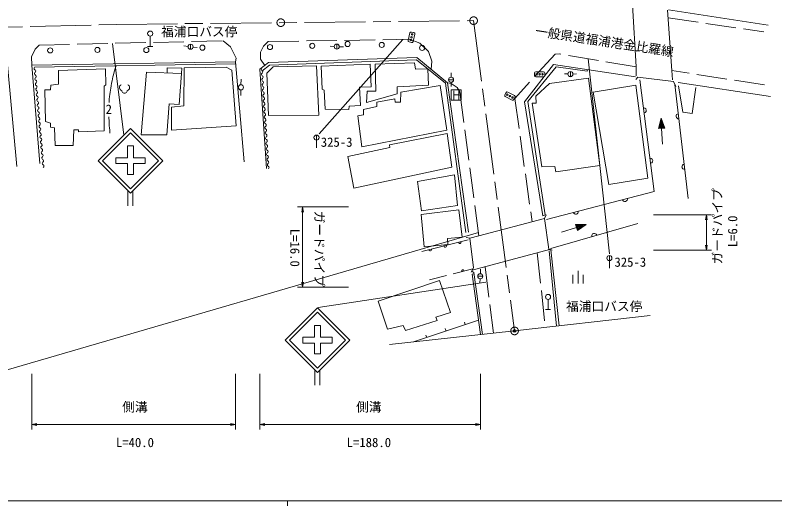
# Model space of a CAD drawing. Units: millimetres, scale not verified. Extents: x 40000 to 680000, y 20000 to 380000.
# Drawn here: x 214449 to 363834, y 204000 to 300536 of the extents above; entities that cross this region are included whole.
import ezdxf
from ezdxf.enums import TextEntityAlignment as Align

# ---------------------------------------------------------------- set-up
doc = ezdxf.new("R2010")
doc.units = ezdxf.units.MM
doc.header["$LTSCALE"] = 1000
doc.header["$PDMODE"] = 32
doc.header["$PDSIZE"] = 500
doc.linetypes.add('CHAIN', pattern=[18.5, 12, -1.5, 3.5, -1.5])
doc.linetypes.add('DASHED', pattern=[7.5, 6, -1.5])
for name, color, linetype, lineweight in [('M-BMK', 2, 'CHAIN', 13), ('M-BMK-OTRS', 5, 'Continuous', 13), ('M-STR-HTXT', 7, 'Continuous', 13), ('M-STR-STR1', 1, 'Continuous', 13), ('M-STR-STRC', 7, 'Continuous', 13), ('M-TTL-BAND', 7, 'Continuous', 13), ('M-WORK', 1, 'Continuous', 13)]:
    doc.layers.add(name, color=color, linetype=linetype, lineweight=lineweight)
doc.layers.add('M-OTRS', color=6, linetype='Continuous')
doc.styles.add('ＭＳ ゴシック', font='')
doc.styles.get('ＭＳ ゴシック').set_extended_font_data('MS Gothic')

# ---------------------------------------------------------------- blocks, each defined once
blk = doc.blocks.new('open_arrow')
at = {"color": 0, "linetype": 'Continuous', "lineweight": -2}
blk.add_lwpolyline([(7.5, 1.25), (0, 0), (7.5, -1.25)], dxfattribs=at)

msp = doc.modelspace()

# ---------------------------------------------------------------- linework, layer by layer
at = {"layer": 'M-BMK'}
for p, q in [((234343, 298731), (304604, 299461)), ((304604, 299461), (312659, 238410)), ((198877, 297797), (234343, 298731))]:
    msp.add_line(p, q, dxfattribs=at)
for centre in [(266675, 299067), (304604, 299461), (312659, 238410)]:
    msp.add_circle(centre, 750, dxfattribs=at)
at = {"layer": 'M-BMK-OTRS'}
for q in [(339308, 241446), (288049, 235746)]:
    msp.add_line((312659, 238410), q, dxfattribs=at)
at = {"layer": 'M-OTRS'}
msp.add_point((312659, 238410), dxfattribs=at)
at = {"layer": 'M-STR-HTXT'}
for p, q in [((280000, 262806), (269972, 262806)), ((270972, 247013), (270972, 262806)), ((340000, 261258), (351370, 261258)), ((350370, 254319), (350370, 261258)), ((340000, 254319), (351370, 254319)), ((280000, 247013), (269972, 247013)), ((217708, 230000), (217708, 219000)), ((257774, 230000), (257774, 219000)), ((262570, 230000), (262570, 219000)), ((305943, 230000), (305943, 219000)), ((217708, 220000), (257774, 220000)), ((262570, 220000), (305943, 220000))]:
    msp.add_line(p, q, dxfattribs=at)
at = {"layer": 'M-STR-STR1'}
for p, q in [((335840, 302591), (336544, 290348)), ((343606, 289646), (342714, 301549)), ((336544, 290348), (336599, 288571)), ((336503, 287849), (336912, 288335)), ((336912, 288335), (343921, 287466)), ((343606, 289646), (343738, 287833)), ((343921, 287466), (344355, 286534)), ((318570, 260511), (318885, 261258)), ((319396, 254478), (318570, 260511)), ((303140, 256780), (303881, 256677)), ((303881, 256677), (304579, 250850)), ((304336, 250365), (319516, 254448)), ((320048, 254319), (319396, 254478)), ((304579, 250850), (304148, 249989))]:
    msp.add_line(p, q, dxfattribs=at)
msp.add_lwpolyline([(318570, 260511), (305659, 257134), (303883, 256670)], dxfattribs=at)
at = {"layer": 'M-STR-STRC'}
for p, q in [((290654, 295784), (274207, 277189)), ((233553, 294991), (235791, 276950)), ((327122, 291963), (331339, 253552)), ((302158, 285848), (300158, 285848)), ((300158, 285848), (300158, 283848)), ((300699, 283932), (300699, 285632)), ((301690, 285643), (301690, 283938)), ((302158, 283848), (302158, 285848)), ((300158, 283848), (302158, 283848)), ((300699, 284848), (301690, 284848)), ((273705, 274445), (273705, 276945)), ((236608, 266039), (236608, 263039)), ((237608, 263039), (237608, 266039)), ((204440, 228308), (305575, 257759)), ((331302, 250754), (331302, 253254)), ((307000, 248000), (274000, 243000)), ((273392, 230718), (273392, 227718)), ((274392, 227718), (274392, 230718))]:
    msp.add_line(p, q, dxfattribs=at)
for points in [[(237108, 265539), (243471, 271903), (237108, 278267), (230744, 271903)], [(237108, 266388), (242623, 271903), (237108, 277418), (231592, 271903)], [(237683, 272478), (237683, 274815), (236532, 274815), (236532, 272478), (234231, 272478), (234231, 271328), (236532, 271328), (236532, 269206), (237683, 269206), (237683, 271328), (239984, 271328), (239984, 272478)], [(273892, 230218), (280256, 236582), (273892, 242946), (267528, 236582)], [(273892, 231066), (279407, 236582), (273892, 242097), (268376, 236582)], [(274467, 237157), (274467, 239494), (273316, 239494), (273316, 237157), (271015, 237157), (271015, 236006), (273316, 236006), (273316, 233885), (274467, 233885), (274467, 236006), (276768, 236006), (276768, 237157)]]:
    msp.add_lwpolyline(points, close=True, dxfattribs=at)
for centre in [(273705, 276445), (331302, 252754)]:
    msp.add_circle(centre, 500, dxfattribs=at)
at = {"layer": 'M-TTL-BAND'}
for p, q in [((40000, 205000), (579000, 205000)), ((268000, 205000), (268000, 204000))]:
    msp.add_line(p, q, dxfattribs=at)
at = {"layer": 'M-WORK'}
for p, q in [((362497, 298567), (342960, 301583)), ((241001, 294405), (241001, 296405)), ((292079, 297036), (291724, 295578)), ((292867, 297101), (292381, 297219)), ((292696, 295342), (293051, 296799)), ((240501, 294405), (241501, 294405)), ((248446, 294362), (247623, 294499)), ((248944, 293818), (248944, 294818)), ((277180, 294376), (276363, 294428)), ((277679, 293844), (277679, 294844)), ((278179, 294331), (278986, 294317)), ((291908, 295276), (292394, 295158)), ((249442, 294271), (250255, 294194)), ((217708, 290696), (257774, 291351)), ((257774, 291351), (259494, 271700)), ((293428, 292223), (264255, 291221)), ((293347, 291773), (264465, 290681)), ((299080, 287154), (293347, 291773)), ((299481, 287206), (293428, 292223)), ((212959, 290746), (214778, 270792)), ((219309, 271338), (217708, 290696)), ((257807, 290979), (218277, 290323)), ((222957, 289679), (232198, 289961)), ((232198, 289961), (232261, 286849)), ((244340, 290164), (244310, 289195)), ((247232, 290133), (244340, 290164)), ((247185, 289085), (247232, 290133)), ((247667, 290189), (247615, 282678)), ((255923, 290282), (247667, 290189)), ((257080, 289699), (255923, 290282)), ((264255, 291221), (262570, 289893)), ((262570, 289893), (263844, 270344)), ((264465, 290681), (262981, 289516)), ((263921, 289139), (265175, 290406)), ((265175, 290406), (273682, 290562)), ((273682, 290562), (274178, 280852)), ((274620, 290531), (284279, 290914)), ((274792, 285965), (274620, 290531)), ((284279, 290914), (284435, 286426)), ((293006, 291173), (285264, 290867)), ((285264, 290867), (285381, 285611)), ((293143, 289933), (293006, 291173)), ((295570, 289982), (293143, 289933)), ((295717, 286792), (295570, 289982)), ((320303, 290844), (314615, 283471)), ((315268, 283555), (320831, 290401)), ((336445, 288391), (320303, 290844)), ((320831, 290401), (326900, 289542)), ((326900, 289542), (326966, 289831)), ((222978, 286992), (222957, 289679)), ((239211, 277014), (240274, 289351)), ((240274, 289351), (247185, 289085)), ((247185, 289085), (246685, 282987)), ((257883, 278758), (257080, 289699)), ((264296, 280789), (263921, 289139)), ((300204, 288345), (300211, 289161)), ((316584, 289164), (316584, 288664)), ((318334, 289414), (316834, 289414)), ((316834, 288414), (318334, 288414)), ((318584, 288664), (318584, 289164)), ((323146, 288983), (322449, 288975)), ((323645, 288439), (323645, 289439)), ((324144, 288954), (324860, 288968)), ((221477, 286742), (222978, 286992)), ((232261, 286849), (231979, 286599)), ((258819, 286841), (258860, 287940)), ((299080, 287154), (303095, 257765)), ((299481, 287206), (303590, 257834)), ((299675, 287846), (300675, 287846)), ((300183, 287346), (300161, 286515)), ((316868, 284616), (319537, 287097)), ((319537, 287097), (327167, 288140)), ((327167, 288140), (329423, 270971)), ((340112, 265875), (337272, 287807)), ((344185, 286900), (346805, 264474)), ((363016, 284510), (344855, 287322)), ((220309, 285856), (221414, 285877)), ((220408, 279633), (220309, 285856)), ((221414, 285877), (221477, 286742)), ((231979, 286599), (231917, 277775)), ((258812, 285842), (258812, 284758)), ((275183, 285762), (274792, 285965)), ((275386, 282024), (275183, 285762)), ((284435, 286426), (282184, 286348)), ((282184, 286348), (282340, 282736)), ((283648, 285583), (283567, 283336)), ((285381, 285611), (283648, 285583)), ((289556, 286448), (295717, 286792)), ((289556, 285040), (289556, 286448)), ((290261, 285374), (290246, 283419)), ((298048, 286703), (290261, 285374)), ((299346, 277900), (298048, 286703)), ((312633, 284701), (311313, 285412)), ((344921, 286627), (345765, 281431)), ((347600, 281170), (348309, 286309)), ((283567, 283336), (289556, 285040)), ((289136, 284076), (285586, 283419)), ((289167, 283435), (289136, 284076)), ((310974, 285310), (310737, 284870)), ((310839, 284531), (312159, 283820)), ((312498, 283922), (312735, 284362)), ((316931, 283230), (316868, 284616)), ((244730, 283096), (244246, 276982)), ((246685, 282987), (244730, 283096)), ((247615, 282678), (245192, 282412)), ((245192, 282412), (245218, 277914)), ((280104, 282611), (280042, 282001)), ((282340, 282736), (280104, 282611)), ((285593, 282601), (282921, 281996)), ((285586, 283419), (285593, 282601)), ((290246, 283419), (289167, 283435)), ((314615, 283471), (318189, 261028)), ((318674, 261245), (315268, 283555)), ((316107, 283220), (316931, 283230)), ((318044, 270713), (316107, 283220)), ((274178, 280852), (264296, 280789)), ((280042, 282001), (275386, 282024)), ((282956, 280940), (281816, 280725)), ((282921, 281996), (282956, 280940)), ((345765, 281431), (347600, 281170)), ((221393, 279304), (220408, 279633)), ((281816, 280725), (282631, 274616)), ((341485, 280259), (340982, 278232)), ((341284, 279448), (341341, 278249)), ((341461, 278255), (341385, 279853)), ((341485, 280259), (342180, 278290)), ((341485, 280259), (341581, 278261)), ((341701, 278267), (341624, 279865)), ((341763, 279471), (341821, 278272)), ((221370, 278530), (221393, 279304)), ((222167, 278366), (221370, 278530)), ((222308, 274918), (222167, 278366)), ((225954, 277973), (225873, 274918)), ((226882, 277994), (225954, 277973)), ((226903, 277597), (226882, 277994)), ((245218, 277914), (257883, 278758)), ((282631, 274616), (299346, 277900)), ((340982, 278232), (342180, 278290)), ((341083, 278638), (341102, 278238)), ((341222, 278244), (341183, 279043)), ((341731, 275142), (341581, 278261)), ((341941, 278278), (341902, 279077)), ((342041, 278684), (342061, 278284)), ((231917, 277775), (226903, 277597)), ((244246, 276982), (239211, 277014)), ((299377, 277257), (288052, 275045)), ((300326, 270643), (299377, 277257)), ((225873, 274918), (222308, 274918)), ((288052, 275045), (288130, 274497)), ((288130, 274497), (279859, 272730)), ((279859, 272730), (281015, 266473)), ((281015, 266473), (300326, 270643)), ((320577, 270760), (318044, 270713)), ((320740, 269700), (320577, 270760)), ((329423, 270971), (320740, 269700)), ((318932, 260360), (340112, 265875)), ((294292, 261312), (301693, 262251)), ((301693, 262251), (302318, 256861)), ((294875, 254985), (294292, 261312)), ((318189, 261028), (318674, 261245)), ((336866, 259562), (319787, 254658)), ((321859, 257847), (324844, 258759)), ((326756, 259344), (324668, 259333)), ((324668, 259333), (325019, 258185)), ((325086, 259335), (324703, 259218)), ((324738, 259104), (325503, 259337)), ((325921, 259339), (324773, 258989)), ((324809, 258874), (326339, 259342)), ((326756, 259344), (324844, 258759)), ((324879, 258644), (326409, 259112)), ((326061, 258880), (324914, 258530)), ((324949, 258415), (325714, 258649)), ((326756, 259344), (325019, 258185)), ((325366, 258417), (324984, 258300)), ((294400, 254036), (303562, 256350)), ((302318, 256861), (299472, 256569)), ((299472, 256569), (299535, 255423)), ((299535, 255423), (294875, 254985)), ((320922, 239351), (319459, 254177)), ((319815, 254376), (319787, 254658)), ((321403, 239406), (319815, 254376)), ((304458, 250609), (300574, 249625)), ((304640, 249927), (304223, 250139)), ((304331, 249587), (304682, 249627)), ((305943, 237683), (304331, 249587)), ((306352, 237727), (304640, 249927)), ((305940, 249672), (305955, 250565)), ((325145, 247719), (325145, 250219)), ((297913, 248361), (285862, 244275)), ((299291, 249299), (295926, 248446)), ((300032, 242046), (297913, 248361)), ((305400, 249174), (306400, 249174)), ((305865, 248675), (305841, 247897)), ((324145, 247719), (324145, 249469)), ((326145, 247719), (326145, 249469)), ((285862, 244275), (287681, 238755)), ((319243, 242602), (319243, 244602)), ((297190, 241114), (300032, 242046)), ((318743, 242602), (319743, 242602)), ((305557, 240529), (292791, 236260)), ((297433, 240454), (297190, 241114)), ((287681, 238755), (290732, 239464)), ((290732, 239464), (291184, 238505)), ((291184, 238505), (297433, 240454)), ((302968, 239663), (302809, 240138)), ((295381, 237126), (295222, 237600)), ((299174, 238395), (299016, 238869))]:
    msp.add_line(p, q, dxfattribs=at)
at = {"layer": 'M-WORK', "linetype": 'DASHED'}
for p, q in [((342843, 300023), (361666, 297245)), ((264224, 295328), (291973, 295807)), ((291973, 295807), (294041, 295060)), ((218379, 293851), (219145, 294664)), ((219145, 294664), (255354, 295485)), ((255354, 295485), (256762, 294289)), ((256762, 294289), (257923, 292073)), ((262711, 293279), (263266, 294409)), ((263266, 294409), (264224, 295328)), ((294041, 295060), (295726, 293413)), ((217644, 292350), (218379, 293851)), ((262711, 291881), (262711, 293279)), ((295726, 293413), (296415, 291460)), ((320642, 292881), (312690, 284156)), ((321556, 292917), (320642, 292881)), ((336544, 290348), (321556, 292917)), ((217708, 290696), (217644, 292350)), ((257923, 292073), (257774, 291351)), ((263521, 290642), (262711, 291881)), ((296415, 291460), (296274, 289864)), ((361830, 286808), (343606, 289646)), ((300188, 287065), (299481, 287206)), ((301384, 286326), (300188, 287065)), ((301877, 285482), (301384, 286326)), ((305659, 257134), (301877, 285482)), ((312690, 284156), (316114, 259869)), ((317120, 253804), (318696, 239098)), ((306846, 251040), (308481, 237958))]:
    msp.add_line(p, q, dxfattribs=at)
at = {"layer": 'M-WORK'}
for points in [[(328138, 285422), (331187, 267198), (338877, 268484), (336506, 286782)], [(300824, 269128), (301434, 263100), (294332, 262055), (293582, 267798)]]:
    msp.add_lwpolyline(points, close=True, dxfattribs=at)
for centre, radius in [((241001, 296905), 500), ((292387, 296189), 150), ((292524, 296747), 150), ((248944, 294318), 500), ((251274, 294145), 500), ((264559, 294266), 500), ((272876, 294499), 500), ((277679, 294344), 500), ((279819, 294867), 500), ((286529, 294683), 500), ((292251, 295630), 150), ((294454, 294082), 500), ((221334, 293603), 500), ((230619, 293704), 500), ((240240, 293678), 500), ((300175, 287846), 500), ((317009, 288914), 150), ((317584, 288914), 150), ((318159, 288914), 150), ((323645, 288939), 500), ((258835, 286341), 500), ((311230, 284889), 150), ((311736, 284616), 150), ((312242, 284344), 150), ((305900, 249174), 500), ((319243, 245102), 500)]:
    msp.add_circle(centre, radius, dxfattribs=at)
for centre, radius, start, end in [((292322, 296976), 250, 76.31047, 166.31047), ((292808, 296858), 250, 346.31047, 76.31047), ((291967, 295519), 250, 166.31047, 256.31047), ((292453, 295401), 250, 256.31047, 346.31047), ((218451, 290077), 301, 125.0719, 244.80487), ((263109, 289931), 304, 124.22367, 243.26384), ((218540, 289038), 301, 125.0719, 244.80487), ((218194, 289531), 301, 305.0719, 64.80487), ((218284, 288493), 301, 305.0719, 64.80487), ((263177, 288884), 304, 124.22367, 243.26384), ((262835, 289387), 304, 304.22367, 63.26384), ((262903, 288340), 304, 304.22367, 63.26384), ((316834, 289164), 250, 90, 180), ((316834, 288664), 250, 180, 270), ((318334, 289164), 250, 0, 90), ((318334, 288664), 250, 270, 0), ((218630, 288000), 301, 125.0719, 244.80487), ((218720, 286962), 301, 125.0719, 244.80487), ((218374, 287455), 301, 305.0719, 64.80487), ((235545, 286313), 599, 113.44836, 257.2818), ((236348, 286313), 599, 282.7182, 66.55164), ((263246, 287837), 304, 124.22367, 243.26384), ((263314, 286789), 304, 124.22367, 243.26384), ((262972, 287293), 304, 304.22367, 63.26384), ((218809, 285924), 301, 125.0719, 244.80487), ((218463, 286417), 301, 305.0719, 64.80487), ((218553, 285379), 301, 305.0719, 64.80487), ((235946, 285696), 534, 176.52859, 3.47141), ((263383, 285742), 304, 124.22367, 243.26384), ((263040, 286246), 304, 304.22367, 63.26384), ((263109, 285199), 304, 304.22367, 63.26384), ((311194, 285192), 250, 61.70476, 151.70476), ((218899, 284886), 301, 125.0719, 244.80487), ((218989, 283848), 301, 125.0719, 244.80487), ((218643, 284341), 301, 305.0719, 64.80487), ((263451, 284695), 304, 124.22367, 243.26384), ((263520, 283648), 304, 124.22367, 243.26384), ((263177, 284152), 304, 304.22367, 63.26384), ((310957, 284752), 250, 151.70476, 241.70476), ((312278, 284041), 250, 241.70476, 331.70476), ((312515, 284481), 250, 331.70476, 61.70476), ((219078, 282809), 301, 125.0719, 244.80487), ((218732, 283302), 301, 305.0719, 64.80487), ((218822, 282264), 301, 305.0719, 64.80487), ((263588, 282601), 304, 124.22367, 243.26384), ((263246, 283104), 304, 304.22367, 63.26384), ((219168, 281771), 301, 125.0719, 244.80487), ((219258, 280733), 301, 125.0719, 244.80487), ((218912, 281226), 301, 305.0719, 64.80487), ((263657, 281554), 304, 124.22367, 243.26384), ((263314, 282057), 304, 304.22367, 63.26384), ((263383, 281010), 304, 304.22367, 63.26384), ((338050, 281800), 500, 277.37989, 97.37989), ((344915, 280653), 500, 96.66558, 276.66558), ((219348, 279695), 301, 125.0719, 244.80487), ((219001, 280188), 301, 305.0719, 64.80487), ((219091, 279150), 301, 305.0719, 64.80487), ((263725, 280507), 304, 124.22367, 243.26384), ((263794, 279460), 304, 124.22367, 243.26384), ((263451, 279963), 304, 304.22367, 63.26384), ((219437, 278657), 301, 125.0719, 244.80487), ((219527, 277619), 301, 125.0719, 244.80487), ((219181, 278112), 301, 305.0719, 64.80487), ((263862, 278413), 304, 124.22367, 243.26384), ((263520, 278916), 304, 304.22367, 63.26384), ((263588, 277869), 304, 304.22367, 63.26384), ((219617, 276580), 301, 125.0719, 244.80487), ((219271, 277073), 301, 305.0719, 64.80487), ((263931, 277365), 304, 124.22367, 243.26384), ((263999, 276318), 304, 124.22367, 243.26384), ((263657, 276822), 304, 304.22367, 63.26384), ((219706, 275542), 301, 125.0719, 244.80487), ((219360, 276035), 301, 305.0719, 64.80487), ((219450, 274997), 301, 305.0719, 64.80487), ((264068, 275271), 304, 124.22367, 243.26384), ((263726, 275775), 304, 304.22367, 63.26384), ((263794, 274727), 304, 304.22367, 63.26384), ((219796, 274504), 301, 125.0719, 244.80487), ((219886, 273466), 301, 125.0719, 244.80487), ((219540, 273959), 301, 305.0719, 64.80487), ((264136, 274224), 304, 124.22367, 243.26384), ((264205, 273177), 304, 124.22367, 243.26384), ((263863, 273680), 304, 304.22367, 63.26384), ((219976, 272428), 301, 125.0719, 244.80487), ((219629, 272921), 301, 305.0719, 64.80487), ((219719, 271883), 301, 305.0719, 64.80487), ((264273, 272130), 304, 124.22367, 243.26384), ((263931, 272633), 304, 304.22367, 63.26384), ((339334, 271883), 500, 277.37989, 97.37989), ((220065, 271390), 301, 125.0719, 244.80487), ((219809, 270844), 301, 305.0719, 64.80487), ((264342, 271083), 304, 124.22367, 243.26384), ((264000, 271586), 304, 304.22367, 63.26384), ((264068, 270539), 304, 304.22367, 63.26384), ((346075, 270721), 500, 96.66558, 276.66558), ((334361, 264378), 500, 194.59556, 14.59556), ((324683, 261858), 500, 194.59556, 14.59556), ((328327, 257110), 500, 16.02103, 196.02103), ((301901, 255883), 254, 183.78534, 24.56305), ((296084, 254414), 254, 183.78534, 24.56305), ((298992, 255148), 254, 183.78534, 24.56305), ((302505, 250161), 254, 3.83518, 204.6129)]:
    msp.add_arc(centre, radius, start, end, dxfattribs=at)
for points in [[(232901, 283377), (233071, 285150), (233117, 285678), (233401, 287129), (233669, 288497), (233805, 288978), (234277, 290589)], [(233089, 277326), (233001, 278272), (232972, 278525), (232932, 279296), (232907, 279790), (232900, 279953), (232885, 280562)]]:
    msp.add_open_spline(points, degree=3, knots=[0, 0, 0, 0, 1, 1, 1, 2, 2, 2, 2], dxfattribs=at)

# ---------------------------------------------------------------- block references
at = {"layer": 'M-STR-HTXT', "xscale": 133, "yscale": 133}
for p, rotation in [((270972, 262806), 270), ((350370, 261258), 270), ((350370, 254319), 90), ((270972, 247013), 90), ((257774, 220000), 180), ((305943, 220000), 180)]:
    msp.add_blockref('open_arrow', p, dxfattribs=dict(at, rotation=rotation))
for p in [(217708, 220000), (262570, 220000)]:
    msp.add_blockref('open_arrow', p, dxfattribs=at)

# ---------------------------------------------------------------- texts
at = {"layer": 'M-STR-HTXT', "style": 'ＭＳ ゴシック'}
for s, rotation, p in [('一般県道福浦港金比羅線', 351.298, (316532, 296036)), ('ガードパイプ', 90, (354000, 251500)), ('ガードパイプ', 270, (272808, 262066)), ('L=16.0', 270, (268000, 258500))]:
    msp.add_text(s, height=1833, rotation=rotation, dxfattribs=at).set_placement(p, align=Align.BOTTOM_LEFT)
msp.add_text('L=6.0', height=1833, rotation=90, dxfattribs=at).set_placement((357000, 258000), align=Align.BOTTOM_CENTER)
for p in [(235500, 222000), (281500, 222000)]:
    msp.add_text('側溝', height=1833, dxfattribs=at).set_placement(p, align=Align.BOTTOM_LEFT)
for s, p in [('L=40.0', (238000, 215000)), ('L=188.0', (284000, 215000))]:
    msp.add_text(s, height=1833, dxfattribs=at).set_placement(p, align=Align.BOTTOM_CENTER)
at = {"layer": 'M-STR-STRC', "style": 'ＭＳ ゴシック'}
for p in [(274549, 274093), (332303, 250487)]:
    msp.add_text('325-3', height=1833, dxfattribs=at).set_placement(p, align=Align.BOTTOM_LEFT)
at = {"layer": 'M-WORK', "style": 'ＭＳ ゴシック'}
for s, p in [('福浦口バス停', (243157, 295831)), ('2', (232234, 280567)), ('福浦口バス停', (322783, 241792))]:
    msp.add_text(s, height=1833, dxfattribs=at).set_placement(p, align=Align.BOTTOM_LEFT)

doc.saveas('drawing.dxf')
